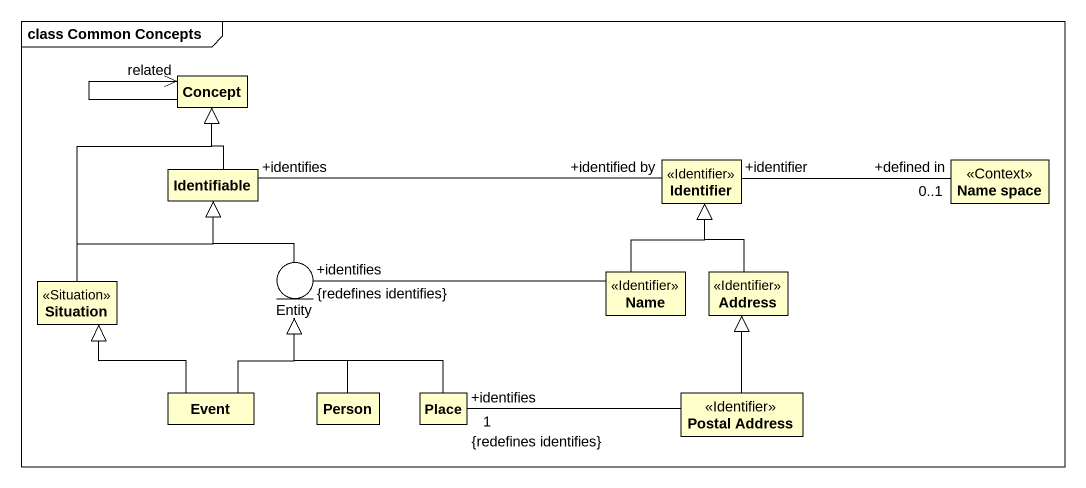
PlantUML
@startuml
mainframe class Common Concepts
allowmixing
hide circle
hide empty members
class Concept
class Identifiable
class Identifier <<Identifier>>
class "Name space" as Name_space <<Context>>
class Situation <<Situation>>
entity "Entity" as Entity_
class Name <<Identifier>>
class Address <<Identifier>>
class Event
class "Person" as Person_
class Place
class "Postal Address" as Postal_Address <<Identifier>>
Concept --> "related" Concept
Identifiable -up-|> Concept
Identifier "+identified by" -left- "+identifies" Identifiable
Identifier "+identifier" -right- "+defined in\n0..1" Name_space
Situation -up-|> Concept
Situation -up-|> Identifiable
Entity_ -up-|> Identifiable
Name -up-|> Identifier
Name -left- "+identifies\n{redefines identifies}" Entity_
Address -up-|> Identifier
Event -up-|> Situation
Event -up-|> Entity_
Person_ -up-|> Entity_
Place -up-|> Entity_
Postal_Address -up-|> Address
Postal_Address -left- "{redefines identifies}\n1\n+identifies" Place
@enduml
